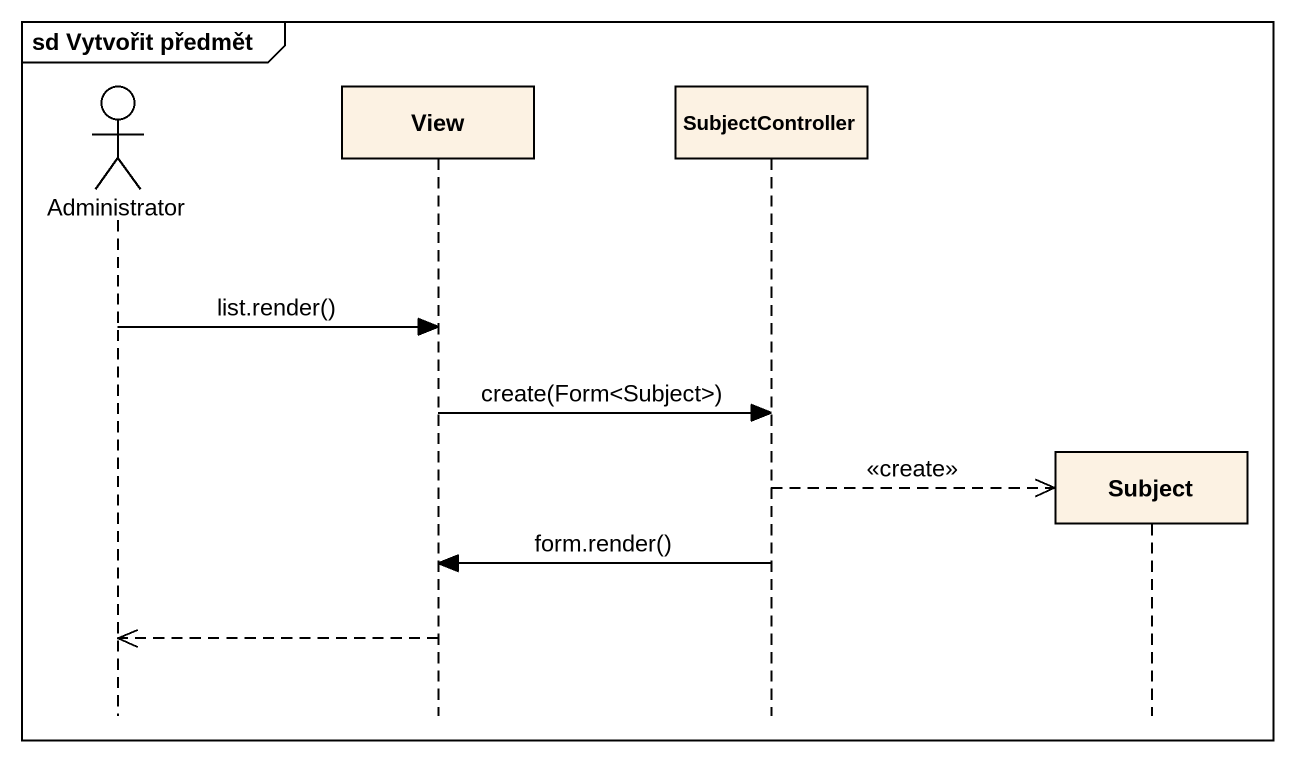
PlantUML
@startuml
mainframe sd Vytvořit předmět
hide footbox
actor Administrator
participant View
participant SubjectController
participant Subject

Administrator -> View : list.render()
View -> SubjectController : create(Form<Subject>)
SubjectController -->> Subject ** : <<create>>
SubjectController -> View : form.render()
View -->> Administrator
@enduml
